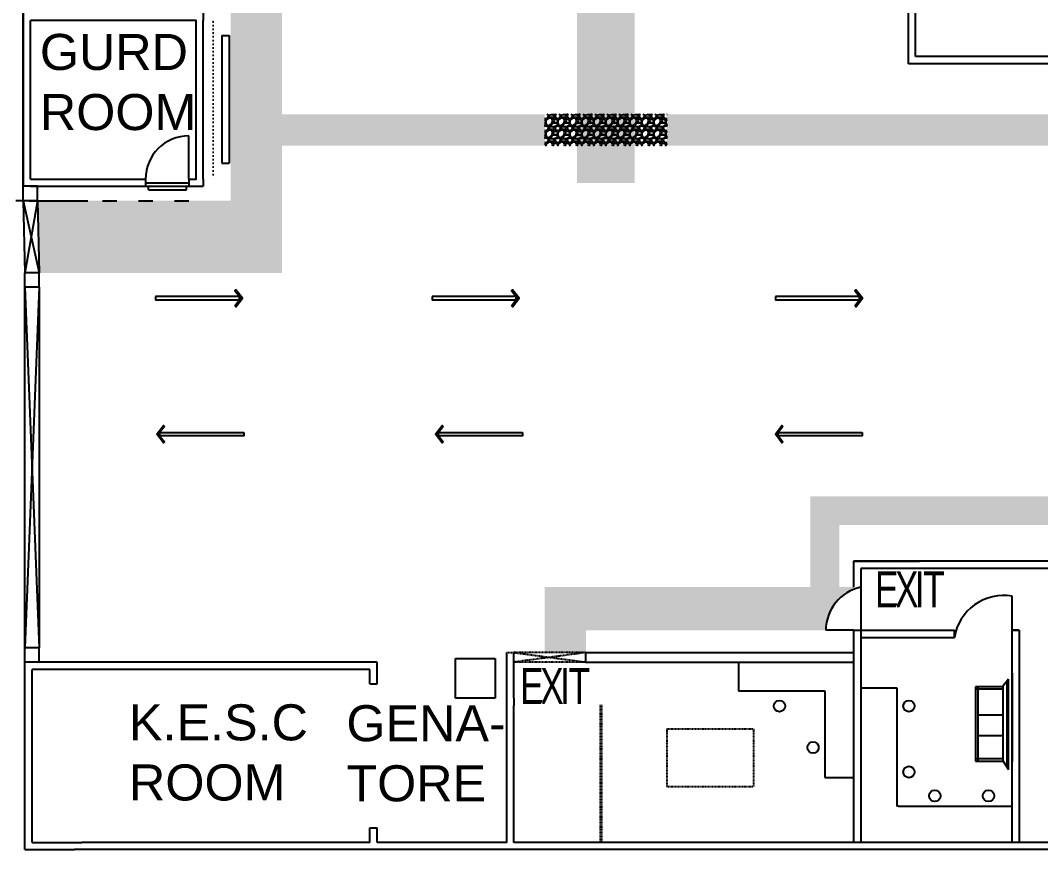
# Model space of a CAD drawing. Header units: inches. Extents: x 8624 to 20537, y 780 to 7738.
# Drawn here: x 17295 to 18145, y 780 to 1470 of the extents above; entities that cross this region are included whole.
import ezdxf

# ---------------------------------------------------------------- set-up
doc = ezdxf.new("R2010")
doc.units = ezdxf.units.IN
doc.header["$MEASUREMENT"] = 0
for name, pattern in [('ACAD_ISO03W100', [30, 12, -18]), ('ACAD_ISO07W100', [3, 0, -3]), ('HIDDEN2', [0.1875, 0.125, -0.0625])]:
    doc.linetypes.add(name, pattern=pattern)
doc.styles.get("Standard").update_dxf_attribs({"font": 'arial.ttf'})
picture_1 = doc.add_image_def('image1.jpg', size_in_pixel=(225, 225))
pattern_1 = [(228.012787504, (18800.04194776966, 10), (-80.00000000000063, -90.00000000000003), [1.34536, -133.190880470737]), (184.969740728, (18799.14194776966, 9), (119.9999999999997, 10.00000000000035), [2.30868, -228.5592476123]), (132.510447078, (18796.84194776966, 8.8), (100.0000000000012, -109.9999999999986), [1.62788, -161.160325960997]), (267.273689006, (18792.94194776966, 6.3), (10.00000000000024, 200.0000000000002), [2.102379999999999, -208.1355804162899]), (292.833654178, (18792.84194776966, 4.2), (-49.99999999999989, 120.0000000000003), [2.061549999999999, -204.0937312808829]), (357.273689006, (18793.64194776966, 2.3), (-200.0000000000002, 10.00000000000026), [2.102379999999999, -208.1355804162899]), (37.6942404667, (18795.74194776966, 2.2), (-130, -99.99999999999973), [2.78029, -275.24848548916]), (72.2553283749, (18797.94194776966, 3.9), (70.00000000000027, 220), [2.624879999999999, -259.8632149681338]), (121.429565615, (18798.74194776966, 6.4), (-80.0000000000002, 129.9999999999999), [2.1095, -208.84073109729]), (175.236358309, (18797.64194776966, 8.2), (109.9999999999998, -10.00000000000038), [2.40832, -118.007625787923]), (222.397437798, (18795.24194776966, 8.4), (-119.9999999999996, -109.9999999999997), [3.11448, -308.333750047949]), (138.814074834, (18802.84194776966, 6.2), (-70.00000000000033, 60), [1.063009999999999, -105.238448127347]), (171.46923439, (18802.04194776966, 6.899999999999999), (130, -19.99999999999995), [2.02237, -200.21511416157]), (225, (18800.04194776966, 7.199999999999999), (-1.110223024625157e-15, -9.999999999999329), [1.41421, -12.727925623731]), (203.198590514, (18799.34194776966, 8.4), (49.99999999999989, 19.99999999999975), [0.76158, -75.396151058639]), (291.801409486, (18798.64194776966, 8.100000000000001), (-9.99999999999684, 30.00000000000103), [1.07703, -52.774618071345]), (30.96375653209999, (18799.04194776966, 7.1), (30.00000000000053, 19.99999999999979), [1.74929, -56.56022894845299]), (161.565051177, (18800.54194776966, 8), (20.00000000000011, -9.999999999999767), [1.26491, -30.35786660168399]), (16.389540334, (18792.84194776966, 8.100000000000001), (99.99999999999966, 30.00000000000044), [1.772, -175.428451466694]), (70.3461759419, (18794.54194776966, 8.6), (-40.00000000001221, -110.000000000034), [1.48661, -147.17407747319]), (293.198590514, (18800.54194776966, 10), (-19.99999999999971, 49.99999999999991), [1.52315, -74.634581058639]), (343.610459666, (18801.14194776966, 8.6), (-99.99999999999966, 30.00000000000043), [1.771999999999999, -175.4284514666899]), (339.44395478, (18792.84194776966, 1.9), (-50.00000000000036, 20.00000000000025), [1.708799999999999, -83.73123745317496]), (294.775140569, (18794.44194776966, 1.3), (-50.00000000000006, 110), [1.43178, -141.74643063276]), (66.8014094864, (18800.64194776966, 0), (19.99999999999981, 49.9999999999997), [1.52315, -74.634581058639]), (17.3540246363, (18801.24194776966, 1.4), (-129.9999999999998, -39.99999999999963), [1.67631, -165.9542361424]), (69.44395478040002, (18795.74194776966, 0), (-20.00000000000007, -49.99999999999955), [0.8543999999999997, -84.58563745317495]), (101.309932474, (18800.04194776966, 0), (-9.999999999999638, 40.00000000000013), [0.5099, -50.480295135928]), (165.963756532, (18799.94194776966, 0.5), (29.99999999999959, -10.00000000000001), [2.06155, -39.169506256177]), (186.009005957, (18797.94194776966, 1), (100.0000000000005, 9.999999999999831), [1.9105, -189.139231745428]), (303.690067526, (18799.04194776966, 6.2), (-9.999999999999872, 19.99999999999986), [1.442219999999999, -34.61329275463998]), (353.157226587, (18799.84194776966, 5), (170.0000000000001, -20.00000000000053), [2.51794, -249.275626240283]), (60.9453959009, (18802.34194776966, 4.699999999999999), (-39.99999999999976, -69.99999999999977), [1.02956, -101.92674140987]), (90, (18802.84194776966, 5.600000000000001), (-9.999999999999998, 10), [0.6, -9.399999999999999]), (120.256437164, (18797.74194776966, 1.3), (40.00000000000009, -70.00000000000009), [1.38924, -137.535199894498]), (48.01278750420001, (18797.04194776966, 2.5), (80, 89.99999999999974), [2.69072, -131.845520470737]), (0, (18798.84194776966, 4.5), (10, 10), [2.6, -7.4]), (325.3048464690001, (18801.44194776966, 4.5), (100.0000000000014, -69.99999999999825), [1.581139999999999, -156.5327430084199]), (254.054604099, (18802.74194776966, 3.6), (-10.00000000000038, -40.00000000000004), [1.45602, -71.345078892805]), (207.645975364, (18802.34194776966, 2.2), (-189.9999999999995, -100.0000000000005), [2.37065, -234.694741822594]), (175.42607874, (18800.24194776966, 1.1), (-129.9999999999995, 10.00000000000001), [2.50799, -248.290734079689])]

msp = doc.modelspace()

# ---------------------------------------------------------------- hatches: boundary and pattern name
h = msp.add_hatch()
h.set_pattern_fill('GRAVEL', color=4, scale=10)
h.set_pattern_definition(pattern_1)
h.paths.add_polyline_path([(17513.34194776966, 1365.360647097557), (17731.95657811686, 1365.360647097557), (17731.95657811686, 1391.613043064404), (17513.34194776966, 1391.613043064404), (17513.34194776966, 1555.56621257669), (17513.34194776966, 2106.187020612885), (17470.34194776966, 2106.187020612885), (17470.34194776966, 1489.919828505954), (17470.34194776966, 1330), (17470.34194776966, 1319.613043064404), (17309.59358369707, 1319.613043064404), (17310.99551215442, 1259.613043064404), (17495.83869460252, 1259.613043064404), (17513.34194776966, 1259.613043064404), (17513.34194776966, 1296.5)])
h = msp.add_hatch()
h.set_pattern_fill('GRAVEL', color=4, scale=10)
h.set_pattern_definition([(228.012787504, (13431.65657811686, 10), (-80.00000000000063, -90.00000000000003), [1.34536, -133.190880470737]), (184.969740728, (13430.75657811686, 9), (119.9999999999997, 10.00000000000035), [2.30868, -228.5592476123]), (132.510447078, (13428.45657811686, 8.8), (100.0000000000012, -109.9999999999986), [1.62788, -161.160325960997]), (267.273689006, (13424.55657811686, 6.3), (10.00000000000024, 200.0000000000002), [2.102379999999999, -208.1355804162899]), (292.833654178, (13424.45657811686, 4.2), (-49.99999999999989, 120.0000000000003), [2.061549999999999, -204.093731280883]), (357.273689006, (13425.25657811686, 2.3), (-200.0000000000002, 10.00000000000026), [2.102379999999999, -208.1355804162899]), (37.6942404667, (13427.35657811686, 2.2), (-130, -99.99999999999973), [2.78029, -275.24848548916]), (72.2553283749, (13429.55657811686, 3.9), (70.00000000000027, 220), [2.624879999999999, -259.8632149681338]), (121.429565615, (13430.35657811686, 6.4), (-80.0000000000002, 129.9999999999999), [2.1095, -208.84073109729]), (175.236358309, (13429.25657811686, 8.2), (109.9999999999998, -10.00000000000038), [2.40832, -118.007625787923]), (222.397437798, (13426.85657811686, 8.4), (-119.9999999999996, -109.9999999999997), [3.11448, -308.333750047949]), (138.814074834, (13434.45657811686, 6.2), (-70.00000000000033, 60), [1.06301, -105.238448127347]), (171.46923439, (13433.65657811686, 6.899999999999999), (130, -19.99999999999995), [2.02237, -200.21511416157]), (225, (13431.65657811686, 7.199999999999999), (-1.110223024625157e-15, -9.999999999999329), [1.41421, -12.727925623731]), (203.198590514, (13430.95657811686, 8.4), (49.99999999999989, 19.99999999999975), [0.76158, -75.396151058639]), (291.801409486, (13430.25657811686, 8.100000000000001), (-9.99999999999684, 30.00000000000103), [1.07703, -52.774618071345]), (30.96375653209999, (13430.65657811686, 7.1), (30.00000000000053, 19.99999999999979), [1.74929, -56.56022894845299]), (161.565051177, (13432.15657811686, 8), (20.00000000000011, -9.999999999999767), [1.26491, -30.35786660168399]), (16.389540334, (13424.45657811686, 8.100000000000001), (99.99999999999966, 30.00000000000044), [1.772, -175.428451466694]), (70.3461759419, (13426.15657811686, 8.6), (-40.00000000001221, -110.000000000034), [1.48661, -147.17407747319]), (293.198590514, (13432.15657811686, 10), (-19.99999999999971, 49.99999999999991), [1.52315, -74.634581058639]), (343.610459666, (13432.75657811686, 8.6), (-99.99999999999966, 30.00000000000043), [1.772, -175.4284514666899]), (339.44395478, (13424.45657811686, 1.9), (-50.00000000000036, 20.00000000000025), [1.7088, -83.73123745317497]), (294.775140569, (13426.05657811686, 1.3), (-50.00000000000006, 110), [1.43178, -141.74643063276]), (66.8014094864, (13432.25657811686, 0), (19.99999999999981, 49.9999999999997), [1.52315, -74.634581058639]), (17.3540246363, (13432.85657811686, 1.4), (-129.9999999999998, -39.99999999999963), [1.67631, -165.9542361424]), (69.44395478040002, (13427.35657811686, 0), (-20.00000000000007, -49.99999999999955), [0.8543999999999998, -84.58563745317497]), (101.309932474, (13431.65657811686, 0), (-9.999999999999638, 40.00000000000013), [0.5099, -50.480295135928]), (165.963756532, (13431.55657811686, 0.5), (29.99999999999959, -10.00000000000001), [2.06155, -39.169506256177]), (186.009005957, (13429.55657811686, 1), (100.0000000000005, 9.999999999999831), [1.9105, -189.139231745428]), (303.690067526, (13430.65657811686, 6.2), (-9.999999999999872, 19.99999999999986), [1.442219999999999, -34.61329275463999]), (353.157226587, (13431.45657811686, 5), (170.0000000000001, -20.00000000000053), [2.51794, -249.275626240283]), (60.9453959009, (13433.95657811686, 4.699999999999999), (-39.99999999999976, -69.99999999999977), [1.02956, -101.92674140987]), (90, (13434.45657811686, 5.600000000000001), (-9.999999999999998, 10), [0.6, -9.399999999999999]), (120.256437164, (13429.35657811686, 1.3), (40.00000000000009, -70.00000000000009), [1.38924, -137.535199894498]), (48.01278750420001, (13428.65657811686, 2.5), (80, 89.99999999999974), [2.69072, -131.845520470737]), (0, (13430.45657811686, 4.5), (10, 10), [2.6, -7.4]), (325.3048464690001, (13433.05657811686, 4.5), (100.0000000000014, -69.99999999999825), [1.58114, -156.5327430084199]), (254.054604099, (13434.35657811686, 3.6), (-10.00000000000038, -40.00000000000004), [1.45602, -71.345078892805]), (207.645975364, (13433.95657811686, 2.2), (-189.9999999999995, -100.0000000000005), [2.37065, -234.694741822594]), (175.42607874, (13431.85657811686, 1.1), (-129.9999999999995, 10.00000000000001), [2.50799, -248.290734079689])])
h.paths.add_polyline_path([(17806.95657811686, 1560.19846518347), (17758.95657811686, 1560.19846518347), (17758.95657811686, 1334.5), (17806.95657811686, 1334.5)])
h = msp.add_hatch()
h.set_pattern_fill('GRAVEL', color=4, scale=10)
h.set_pattern_definition(pattern_1)
h.paths.add_polyline_path([(17833.95657811686, 1391.613043064404), (17731.95657811686, 1391.613043064404), (17731.95657811686, 1365.360647097557), (17833.95657811686, 1365.360647097557)])
h = msp.add_hatch()
h.set_pattern_fill('GRAVEL', color=4, scale=10)
h.set_pattern_definition(pattern_1)
h.paths.add_polyline_path([(18544.95657811686, 1391.613043064404), (17854.95657811686, 1391.613043064404), (17833.95657811686, 1391.613043064404), (17833.95657811686, 1365.360647097557), (18544.95657811686, 1365.360647097557)])
h = msp.add_hatch()
h.set_pattern_fill('GRAVEL', color=4, scale=10)
h.set_pattern_definition(pattern_1)
edge = h.paths.add_edge_path()
edge.add_line((17731.95657811686, 998.1130430644055), (17731.95657811686, 943.6130430644092))
edge.add_line((17731.95657811686, 943.6130430644092), (17766.35850657421, 943.6130430644092))
edge.add_line((17766.35850657421, 943.6130430644092), (17766.35850657421, 962.1130430644056))
edge.add_line((17766.35850657421, 962.1130430644056), (17966.13052274953, 962.1130430644058))
edge.add_arc((18003.65541862288, 961.511944998263), 37.5297099534608, 112.39248914382691, 179.082277614674, ccw=False)
edge.add_line((17989.35850657421, 996.2117639468296), (17989.35850657421, 998.1130430644057))
edge.add_line((17989.35850657421, 998.1130430644057), (17977.35850657421, 998.1130430644057))
edge.add_line((17977.35850657421, 998.1130430644057), (17977.35850657421, 1049.613043064405))
edge.add_line((17977.35850657421, 1049.613043064405), (18597.7745308791, 1049.613043064405))
edge.add_line((18597.7745308791, 1049.613043064405), (18597.7745308791, 1024.613043064405))
edge.add_line((18597.7745308791, 1024.613043064405), (18680.79173730845, 1024.613043064405))
edge.add_line((18680.79173730845, 1024.613043064405), (18680.79173730845, 1049.613043064405))
edge.add_line((18680.79173730845, 1049.613043064405), (18987.35850657421, 1049.613043064405))
edge.add_line((18987.35850657421, 1049.613043064405), (18987.35850657421, 1022.5))
edge.add_line((18987.35850657421, 1022.5), (19071.35850657421, 1022.5))
edge.add_line((19071.35850657421, 1022.5), (19071.35850657421, 1049.613043064405))
edge.add_line((19071.35850657421, 1049.613043064405), (19230.35850657421, 1049.613043064405))
edge.add_line((19230.35850657421, 1049.613043064405), (19230.35850657421, 1024.5))
edge.add_line((19230.35850657421, 1024.5), (19278.35850657421, 1024.5))
edge.add_line((19278.35850657421, 1024.5), (19278.35850657421, 1070.226781004617))
edge.add_line((19278.35850657421, 1070.226781004617), (19309.63432585969, 1083.658271475792))
edge.add_line((19309.63432585969, 1083.658271475792), (19359.88088664405, 1047.863345195605))
edge.add_line((19359.88088664405, 1047.863345195605), (19393.37122415859, 1081.35368271014))
edge.add_line((19393.37122415859, 1081.35368271014), (19336.1058010244, 1121.193180851181))
edge.add_line((19336.10580102439, 1121.193180851181), (19469.39567055857, 1310.189945953752))
edge.add_line((19469.39567055857, 1310.189945953752), (20190.87322519997, 1310.189945953752))
edge.add_line((20190.87322519997, 1310.189945953752), (20190.87322519997, 1270.5))
edge.add_line((20190.87322519997, 1270.5), (20214.87322519997, 1270.5))
edge.add_line((20214.87322519997, 1270.5), (20214.87322519997, 1310.189945953752))
edge.add_line((20214.87322519997, 1310.189945953752), (20237.84194776966, 1310.189945953752))
edge.add_line((20237.84194776966, 1310.189945953752), (20237.84194776966, 1334.189945953753))
edge.add_line((20237.84194776966, 1334.189945953753), (19456.95349409137, 1334.189945953752))
edge.add_line((19456.95349409137, 1334.189945953752), (19290.08695044712, 1097.583540209445))
edge.add_line((19290.08695044712, 1097.583540209445), (19230.35850657421, 1073.613043064405))
edge.add_line((19230.35850657421, 1073.613043064405), (17953.34194776967, 1073.613043064405))
edge.add_line((17953.34194776966, 1073.613043064405), (17953.34194776966, 1049.613043064405))
edge.add_line((17953.34194776966, 1049.613043064405), (17953.35850657421, 1049.613043064405))
edge.add_line((17953.35850657421, 1049.613043064405), (17953.35850657421, 998.1130430644057))
edge.add_line((17953.35850657421, 998.1130430644057), (17731.95657811686, 998.1130430644055))

# ---------------------------------------------------------------- linework, layer by layer
for p, q in [((17297.59358369707, 2729.613043064404), (17297.59358369707, 1331.613043064404)), ((18040.95657811686, 1439.613043064403), (18040.95657811686, 1676.613043064403)), ((18034.95657811686, 1433.613043064403), (18034.95657811686, 1562.905754123937)), ((17447.59358369707, 1337.613043064404), (17447.59358369707, 1469.613043064404)), ((18514.95657811686, 1439.613043064403), (18040.95657811686, 1439.613043064403)), ((18574.95657811686, 1433.613043064403), (18034.95657811686, 1433.613043064403)), ((17399.59358369707, 1337.613043064404), (17399.59358369707, 1331.613043064404)), ((17435.59358369707, 1337.613043064404), (17435.59358369707, 1331.613043064404)), ((17297.59358369707, 1319.613043064404), (17297.59358369707, 1331.613043064404)), ((17309.59358369707, 1331.613043064404), (17297.59358369707, 1331.613043064404)), ((17309.59358369707, 1319.613043064404), (17309.59358369707, 1331.613043064403)), ((17435.59358369707, 1331.613043064404), (17447.59358369707, 1331.613043064404)), ((17303.59358369707, 1319.613043064403), (17291.59358369707, 1319.613043064404)), ((17309.59358369707, 1319.613043064404), (17297.59358369707, 1319.613043064404)), ((17302.59358369707, 1319.613043064404), (17304.59358369707, 1319.613043064404)), ((17303.59358369707, 1259.613043064404), (17298.99551215442, 1259.613043064404)), ((17310.99551215442, 1259.613043064404), (17298.99551215442, 1259.613043064404)), ((17298.99551215442, 1247.613043064404), (17298.99551215442, 1259.613043064404)), ((17310.99551215442, 1247.613043064404), (17310.99551215442, 1259.613043064403)), ((17310.99551215442, 1247.613043064404), (17298.99551215442, 1247.613043064404)), ((17477.75689423477, 1239.955561175225), (17407.8460271401, 1239.955561175225)), ((17407.8460271401, 1239.955561175225), (17407.8460271401, 1236.955561175225)), ((17477.75689423477, 1236.955561175225), (17407.8460271401, 1236.955561175225)), ((17477.75689423477, 1236.955561175225), (17477.75689423477, 1239.955561175225)), ((17708.30525202621, 1239.955561175225), (17638.39438493154, 1239.955561175225)), ((17638.39438493154, 1239.955561175225), (17638.39438493154, 1236.955561175225)), ((17708.30525202621, 1236.955561175225), (17638.39438493154, 1236.955561175225)), ((17708.30525202621, 1236.955561175225), (17708.30525202621, 1239.955561175225)), ((17994.22546679373, 1239.955561175225), (17924.31459969906, 1239.955561175225)), ((17924.31459969906, 1239.955561175225), (17924.31459969906, 1236.955561175225)), ((17994.22546679373, 1236.955561175225), (17924.31459969906, 1236.955561175225)), ((17994.22546679373, 1236.955561175225), (17994.22546679373, 1239.955561175225)), ((18575.35850657421, 1019.613043064406), (17989.35850657421, 1019.613043064406)), ((17989.35850657421, 1019.613043064406), (17989.35850657421, 998.1130430644057)), ((17995.35850657421, 1013.613043064406), (17995.35850657421, 998.1130430644057)), ((18575.35850657421, 1013.613043064406), (17995.35850657421, 1013.613043064406)), ((17989.35850657421, 962.1130430644058), (17989.35850657421, 785.6130430644072)), ((17995.35850657421, 962.1130430644058), (17995.35850657421, 785.6130430644072)), ((18121.35850657421, 962.1130430644058), (18127.35850657421, 962.1130430644057)), ((18121.35850657421, 956.1130430644057), (18121.35850657421, 962.1130430644057)), ((17310.99551215442, 947.6130430644067), (17298.99551215442, 947.6130430644067)), ((17298.99551215442, 935.6130430644071), (17298.99551215442, 947.6130430644067)), ((17310.99551215442, 935.6130430644071), (17310.99551215442, 947.6130430644059)), ((17766.35850657421, 943.6130430644092), (17986.35850657421, 943.6130430644097)), ((17310.99551215442, 935.6130430644064), (17298.99551215442, 935.6130430644071)), ((17340.35850657421, 935.6130430644072), (17304.99551215442, 935.6130430644072)), ((17592.35850657421, 935.6130430644085), (17340.35850657421, 935.6130430644072)), ((17592.35850657421, 917.6130430644064), (17592.35850657421, 935.6130430644085)), ((17700.35850657421, 785.6130430644067), (17700.35850657421, 935.6130430644092)), ((17706.35850657421, 905.6130430644072), (17706.35850657421, 935.6130430644092)), ((17766.35850657421, 935.6130430644092), (17989.35850657421, 935.6130430644097)), ((17893.35850657421, 935.6130430644093), (17893.35850657421, 911.6130430644097)), ((17304.99551215442, 785.6130430644067), (17304.99551215442, 929.6130430644067)), ((17346.35850657421, 929.6130430644067), (17304.99551215442, 929.6130430644067)), ((17586.35850657421, 929.6130430644067), (17346.35850657421, 929.6130430644067)), ((17586.35850657421, 929.6130430644076), (17346.35850657421, 929.6130430644067)), ((17586.35850657421, 917.6130430644066), (17586.35850657421, 929.6130430644063)), ((17586.35850657421, 917.6130430644064), (17592.35850657421, 917.6130430644064)), ((17893.35850657421, 911.6130430644097), (17965.35850657421, 911.6130430644097)), ((17965.35850657421, 911.6130430644097), (17965.35850657421, 839.6130430644098)), ((17706.35850657421, 905.6130430644072), (17706.35850657421, 899.6130430644072)), ((17706.35850657421, 785.6130430644067), (17706.35850657421, 899.6130430644072)), ((17965.35850657421, 839.6130430644098), (17989.35850657421, 839.6130430644098)), ((17586.35850657421, 785.6130430644067), (17586.35850657421, 797.6130430644067)), ((17586.35850657421, 797.6130430644067), (17592.35850657421, 797.6130430644067)), ((17592.35850657421, 785.6130430644067), (17592.35850657421, 797.6130430644072)), ((17304.99551215442, 785.6130430644067), (17346.35850657421, 785.6130430644067)), ((17586.35850657421, 785.6130430644072), (17346.35850657421, 785.6130430644067)), ((17700.35850657421, 785.6130430644072), (17592.35850657421, 785.6130430644076)), ((18969.35850657421, 785.6130430644063), (17706.35850657421, 785.6130430644076))]:
    msp.add_line(p, q)
at = {"color": 73}
for p, q in [((17297.59358369707, 1331.613043064404), (17297.59358369707, 2030.613043064404)), ((17303.59358369707, 1337.613043064403), (17303.59358369707, 1469.613043064404)), ((17298.99551215443, 779.6130430644076), (17298.99551215442, 935.6130430644072)), ((17298.99551215443, 779.6130430644076), (17340.35850657421, 779.6130430644072)), ((20536.95657811686, 779.6130430644058), (17340.35850657421, 779.6130430644072))]:
    msp.add_line(p, q, dxfattribs=at)
at = {"color": 0}
for p, q in [((17447.59358369707, 1475.613043064404), (17447.59358369707, 1469.613043064404)), ((17463.21832181029, 1457.207451546531), (17463.21832181029, 1350.887312922087)), ((17463.21832181029, 1457.207451546531), (17469.21832181029, 1457.207451546531)), ((17469.21832181029, 1457.207451546531), (17469.21832181029, 1350.887312922087)), ((17463.21832181029, 1350.887312922087), (17469.21832181029, 1350.887312922087)), ((17399.59358369707, 1334.613043064404), (17435.59358369707, 1334.613043064404)), ((17447.59358369707, 1337.613043064404), (17447.59358369707, 1331.613043064404)), ((17399.59358369707, 1331.613043064404), (17435.59358369707, 1331.613043064404)), ((17402.09785665501, 1328.613043064404), (17402.09785665501, 1331.613043064404)), ((17402.09785665501, 1328.613043064404), (17433.65236131982, 1328.613043064404)), ((17433.65236131982, 1328.613043064404), (17433.65236131982, 1331.613043064404)), ((17303.59358369707, 1319.613043064403), (17351.59358369707, 1319.613043064403)), ((17989.35850657421, 1019.613043064406), (18044.34977587853, 1019.613043064406)), ((17989.35850657421, 962.1130430644058), (17995.35850657421, 962.1130430644058)), ((17995.35850657421, 962.1130430644058), (18073.35850657421, 962.1130430644058)), ((18073.35850657421, 956.1130430644057), (18073.35850657421, 962.1130430644058)), ((18127.35850657421, 962.1130430644058), (18121.35850657421, 962.1130430644058)), ((18127.35850657421, 962.1130430644058), (18127.35850657421, 785.6130430644072)), ((17995.35850657421, 956.1130430644057), (18073.35850657421, 956.1130430644057)), ((18121.35850657421, 785.6130430644072), (18121.35850657421, 956.1130430644057)), ((17986.35850657421, 943.6130430644097), (17989.35850657421, 943.6130430644097)), ((18127.35850657421, 785.6130430644072), (18121.35850657421, 785.6130430644072))]:
    msp.add_line(p, q, dxfattribs=at)
at = {"color": 114}
msp.add_line((17455.80673828089, 1468.602991868176), (17455.24012092406, 1468.602991868176), dxfattribs=at)
at = {"color": 0, "linetype": 'ACAD_ISO07W100'}
msp.add_line((17455.80673828089, 1468.602991868176), (17455.80673828089, 1337.613043064404), dxfattribs=at)
at = {"color": 1}
for p, q in [((17435.59358369707, 1337.613043064404), (17435.59358369707, 1373.613043064404)), ((17297.59358369707, 1319.613043064404), (17298.99551215442, 1259.613043064404)), ((17297.59358369707, 1319.613043064403), (17310.99551215442, 1259.613043064403)), ((17309.59358369707, 1319.613043064403), (17298.99551215442, 1259.613043064404)), ((17309.59358369707, 1319.613043064403), (17310.99551215442, 1259.613043064404)), ((17298.99551215442, 1247.613043064404), (17310.99551215442, 947.6130430644067)), ((17310.99551215442, 1247.613043064404), (17298.99551215442, 947.6130430644067)), ((17298.99551215442, 947.6130430644067), (17298.99551215442, 1247.613043064404)), ((17310.99551215442, 1247.613043064404), (17310.99551215442, 947.6130430644067)), ((17995.35850657422, 998.1130430644087), (17995.35850657421, 962.1130430644058)), ((18121.35850657421, 962.1130430644057), (18121.35850657421, 990.4253322042604)), ((17989.35850657421, 962.1130430644058), (17966.13052274953, 962.1130430644058))]:
    msp.add_line(p, q, dxfattribs=at)
at = {"color": 0, "linetype": 'ACAD_ISO03W100'}
for p, q in [((17303.59358369707, 1319.613043064403), (17447.59358369707, 1319.613043064403)), ((17700.35850657421, 935.6130430644092), (17700.35850657421, 943.6130430644092)), ((17706.35850657421, 935.6130430644092), (17706.35850657421, 943.6130430644092)), ((17766.35850657421, 935.6130430644092), (17766.35850657421, 943.6130430644092))]:
    msp.add_line(p, q, dxfattribs=at)
at = {"color": 4, "linetype": 'HIDDEN2'}
msp.add_line((17700.35850657421, 943.6130430644092), (17706.35850657421, 943.6130430644092), dxfattribs=at)
at = {"color": 1, "linetype": 'HIDDEN2'}
for p, q in [((17766.35850657421, 943.6130430644092), (17706.35850657421, 943.6130430644092)), ((17706.35850657421, 943.6130430644092), (17766.35850657421, 935.6130430644092)), ((17766.35850657421, 943.6130430644092), (17706.35850657421, 935.6130430644092)), ((17766.35850657421, 935.6130430644092), (17706.35850657421, 935.6130430644092)), ((17778.35850657421, 900.0000000000001), (17778.35850657421, 785.6130430644076)), ((17779.35850657421, 900.0000000000001), (17779.35850657421, 785.6130430644076)), ((17833.84194776966, 880), (17905.84194776966, 880)), ((17833.84194776966, 880), (17833.84194776966, 832)), ((17905.84194776966, 880), (17905.84194776966, 832)), ((17833.84194776966, 832), (17905.84194776966, 832))]:
    msp.add_line(p, q, dxfattribs=at)
at = {"color": 2, "linetype": 'ACAD_ISO03W100'}
msp.add_line((17346.35850657421, 935.6130430644072), (16774.88128491912, 935.6130430644072), dxfattribs=at)
at = {"color": 4}
for p, q in [((18121.35850657421, 926.4352800380639), (18121.35850657421, 852.8639330602017)), ((18118.29837907828, 921.4561718766088), (18113.4564206588, 915.1487706004136)), ((18117.29837907828, 847.939049466156), (18117.29837907828, 920.1535168908057)), ((18118.29837907828, 846.3783584671401), (18118.29837907828, 921.4561718766088)), ((17995.35850657421, 914.3645957934747), (18025.35850657421, 914.3645957934747)), ((18025.35850657421, 914.3645957934747), (18025.35850657421, 815.6130430644067)), ((18113.4564206588, 915.1487706004136), (18090.85485255219, 915.1487706004136)), ((18090.85485255219, 915.1487706004136), (18090.85485255219, 853.2819555419319)), ((18092.85485255219, 913.1487706004136), (18090.85485255219, 913.1487706004136)), ((18092.85485255219, 915.1487706004136), (18092.85485255219, 853.2819555419319)), ((18113.4564206588, 913.1487706004136), (18092.85485255219, 913.1487706004136)), ((18113.4564206588, 913.1487706004136), (18113.87495568496, 913.1487706004136)), ((18113.87495568496, 853.2819555419319), (18113.87495568496, 915.1487706004136)), ((18092.85485255219, 891.6698717002257), (18113.87495568496, 891.6698717002255)), ((18092.85485255219, 874.6792183463733), (18113.87495568496, 874.679218346373)), ((18090.85485255219, 855.2819555419318), (18113.87495568496, 855.2819555419318)), ((18090.85485255219, 853.2819555419319), (18113.87495568496, 853.2819555419319)), ((18113.87495568496, 853.2819555419319), (18118.29837907828, 846.3783584671401)), ((18026.85879543933, 815.6130430644067), (18025.35850657421, 815.6130430644067)), ((18026.85879543933, 815.6130430644067), (18121.35850657421, 815.6130430644067))]:
    msp.add_line(p, q, dxfattribs=at)
for points in [[(17435.59358369707, 1337.613043064404), (17441.59358369707, 1337.613043064404), (17441.59358369707, 1469.613043064404), (17303.59358369707, 1469.613043064404)], [(17303.59358369707, 1337.613043064403), (17399.59358369707, 1337.613043064404)], [(17303.59358369707, 1331.613043064404), (17399.59358369707, 1331.613043064404)]]:
    msp.add_lwpolyline(points)
for points in [[(17473.92844418707, 1231.955561175225), (17474.72106817617, 1231.345850414375), (17480.19007645375, 1238.455561175225), (17474.72106817617, 1245.565271936074), (17473.92844418707, 1244.955561175225), (17478.92844418707, 1238.455561175225)], [(17704.47680197851, 1231.955561175225), (17705.26942596761, 1231.345850414375), (17710.73843424519, 1238.455561175225), (17705.26942596761, 1245.565271936074), (17704.47680197851, 1244.955561175225), (17709.47680197851, 1238.455561175225)], [(17990.39701674604, 1231.955561175225), (17991.18964073514, 1231.345850414375), (17996.65864901272, 1238.455561175225), (17991.18964073514, 1245.565271936074), (17990.39701674604, 1244.955561175225), (17995.39701674604, 1238.455561175225)], [(17415.1952077455, 1131.855222114125), (17410.19520774551, 1125.355222114125), (17415.19520774551, 1118.855222114125), (17414.4025837564, 1118.245511353275), (17408.93357547882, 1125.355222114124), (17414.4025837564, 1132.464932874975)], [(17647.3725770014, 1131.855222114125), (17642.3725770014, 1125.355222114125), (17647.3725770014, 1118.855222114125), (17646.5799530123, 1118.245511353275), (17641.11094473472, 1125.355222114124), (17646.57995301229, 1132.464932874975)], [(17930.44366511201, 1131.855222114125), (17925.44366511201, 1125.355222114125), (17930.44366511201, 1118.855222114125), (17929.65104112291, 1118.245511353275), (17924.18203284533, 1125.355222114124), (17929.6510411229, 1132.464932874975)], [(17481.27762479247, 1126.855222114135), (17481.27762479248, 1123.855222114135), (17411.36675769781, 1123.855222114125), (17411.3667576978, 1126.855222114125)], [(17713.45499404837, 1126.855222114135), (17713.45499404837, 1123.855222114135), (17643.5441269537, 1123.855222114125), (17643.5441269537, 1126.855222114125)], [(17996.52608215898, 1126.855222114135), (17996.52608215898, 1123.855222114135), (17926.61521506431, 1123.855222114125), (17926.61521506431, 1126.855222114125)]]:
    msp.add_lwpolyline(points, close=True)
at = {"color": 0}
for centre in [(17927.56789704776, 899.0621190668627), (18035.43024939271, 899.0621190668627), (17955.56789704776, 864.5933018061513), (18035.43024939271, 844.180542001999), (18056.9352785631, 824.3661409755603), (18101.73999572838, 824.3661409755603)]:
    msp.add_circle(centre, 4.743416490252568, dxfattribs=at)
at = {"color": 1}
for centre, radius, start, end in [((17435.59358369707, 1337.613043064404), 36, 90, 180), ((18003.65541862288, 961.5119449982628), 37.52970995346077, 102.7722299400801, 179.0822776146727), ((18114.16425170664, 949.7593669089147), 41.29743377622636, 79.96755274985581, 171.1498012501908)]:
    msp.add_arc(centre, radius, start, end, dxfattribs=at)

# ---------------------------------------------------------------- texts
at = {"color": 6, "char_height": 30, "attachment_point": 1}
for s, width, heights, insert in [('GURD\\PROOM', 221.2916322862984, [94.14607694834706], (17311.51809193723, 1458.444974832425)), ('{\\W0.7;\\T0.75;\\C1;EXIT}', 117.9325808094145, [0], (18007.13871816368, 1011.295034462142)), ('{\\W0.7;\\T0.75;\\C1;EXIT}', 117.9325808094145, [0], (17711.63871816368, 930.795034462142)), ('K.E.S.C ROOM', 117.9325808094145, [0], (17385.75514123928, 900.4988661654543)), ('GENA-\\PTORE', 117.9325808094145, [0], (17566.84026024734, 899.7769368481332))]:
    msp.add_mtext_dynamic_manual_height_columns(s, width=width, gutter_width=1, heights=heights, dxfattribs=dict(at, insert=insert))

# ---------------------------------------------------------------- pictures from other files: only their frames are drawn
at = {"color": 183, "linetype": 'HIDDEN2'}
image = msp.add_image(picture_1, insert=(17657.81139634121, 905.5809640877156), size_in_units=(32.978006349560935, 32.978006349560935), dxfattribs=at)
image.dxf.flags = 7

doc.saveas('drawing.dxf')
